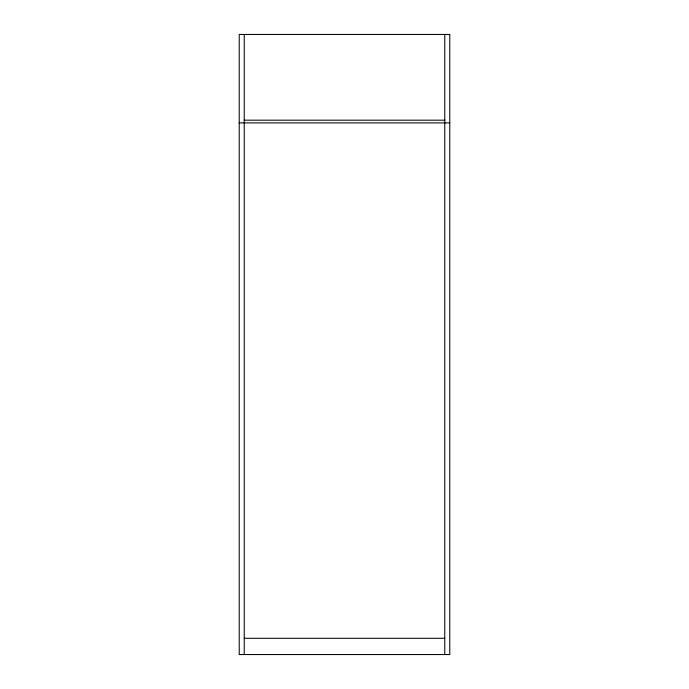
<?xml version="1.0" encoding="UTF-8"?>
<svg xmlns="http://www.w3.org/2000/svg" width="689" height="689" viewBox="0 0 689 689"><rect width="100%" height="100%" fill="white"/><g stroke="black" fill="none" stroke-linecap="round" stroke-linejoin="round"><path stroke-width="1.03" d="M244.233 120.179L444.767 120.179M239.221 122.883L449.779 122.883M244.233 638.29L444.767 638.29M444.767 34.45L444.767 654.55M244.233 34.45L244.233 654.55M449.779 34.45L239.221 34.45L239.221 654.55L449.779 654.55L449.779 34.45"/></g></svg>
